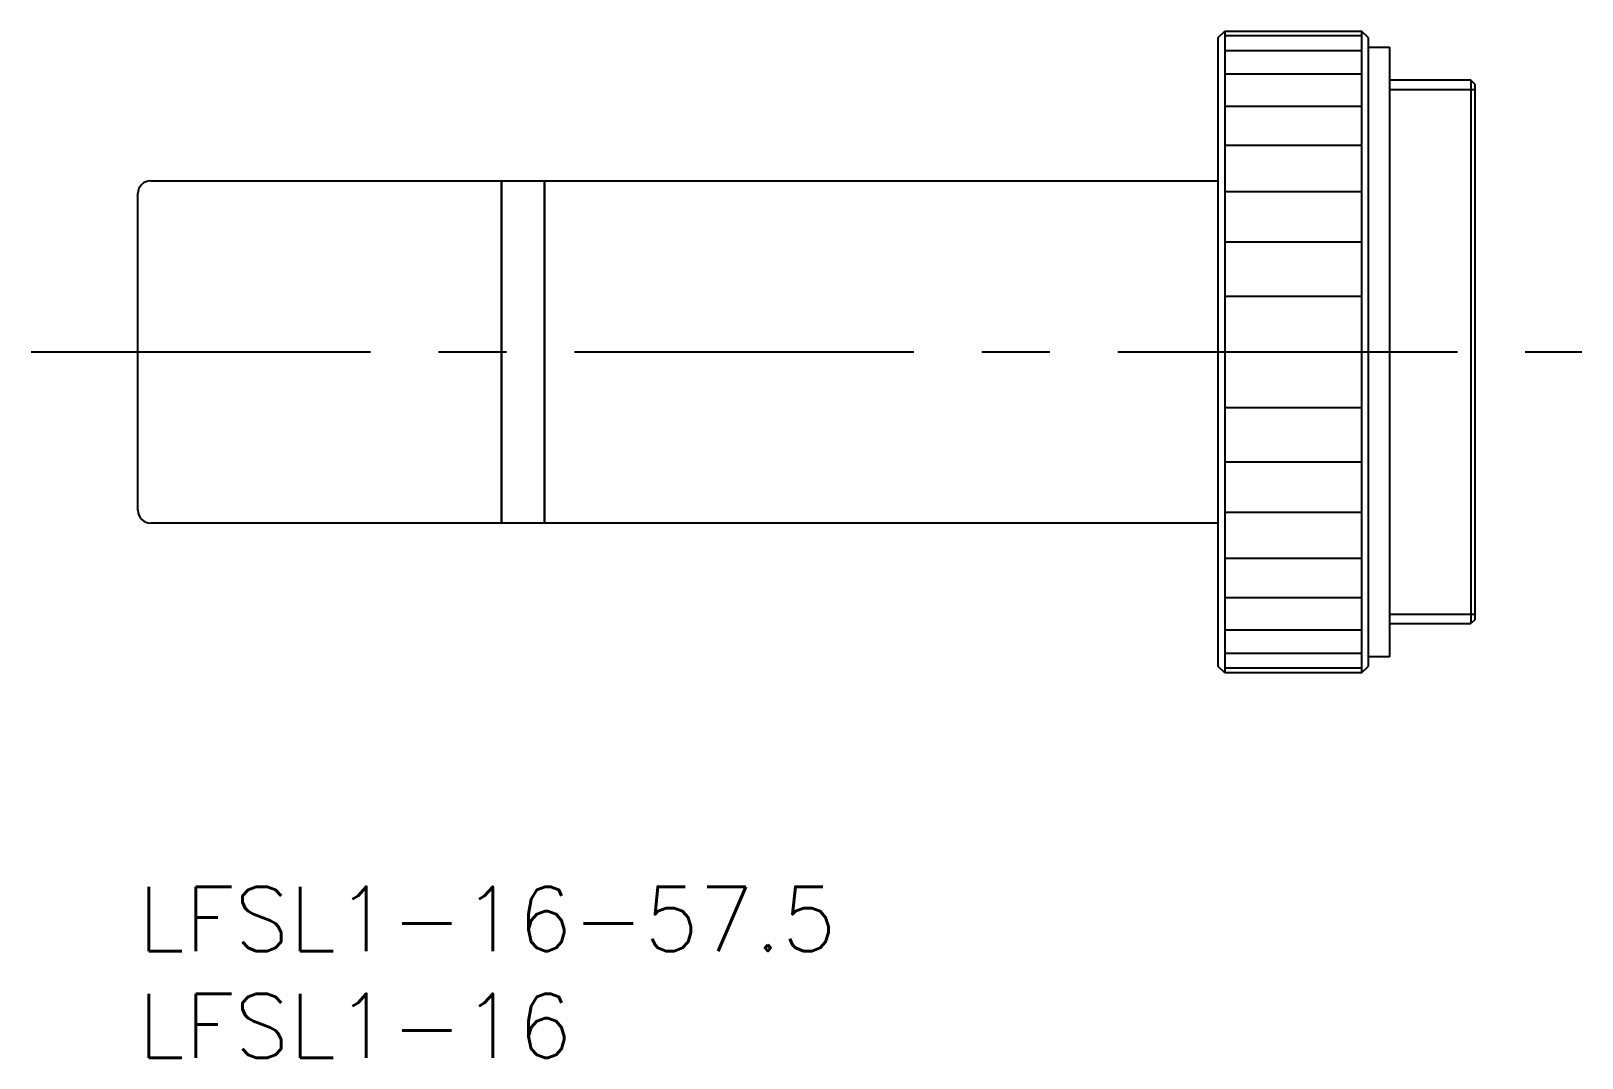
# Model space of a CAD drawing. Extents: x -5 to 67.5, y -8 to 40.
import ezdxf

# ---------------------------------------------------------------- set-up
doc = ezdxf.new("R2010")
doc.units = 0
doc.header["$LTSCALE"] = 0.5
doc.linetypes.add('CENTER', pattern=[50.8, 31.75, -6.35, 6.35, -6.35])
for name, color, linetype in [('MSM_CENTER', 1, 'CENTER'), ('MSM_CONTINUOUS', 7, 'CONTINUOUS'), ('MSM_NARROW', 5, 'CONTINUOUS'), ('MSM_PART_NUMBER', 7, 'CONTINUOUS')]:
    doc.layers.add(name, color=color, linetype=linetype)
doc.styles.get("Standard").update_dxf_attribs({"font": 'txt.shx', "height": 3, "bigfont": 'bigfont.shx'})

# ---------------------------------------------------------------- blocks, each defined once
blk = doc.blocks.new('*U2')
at = {"layer": 'MSM_PART_NUMBER'}
blk.add_text('LFSL1-16-57.5', height=3, dxfattribs=at).set_placement((0, -3))
blk = doc.blocks.new('*U3')
at = {"layer": 'MSM_PART_NUMBER'}
blk.add_text('LFSL1-16', height=3, dxfattribs=at).set_placement((0, -8))

msp = doc.modelspace()

# ---------------------------------------------------------------- linework, layer by layer
at = {"layer": 'MSM_CENTER'}
msp.add_line((-5, 25), (67.5, 25), dxfattribs=at)
at = {"layer": 'MSM_CONTINUOUS'}
for p, q in [((50.5, 39.7), (50.8, 40)), ((50.8, 40), (57.2, 40)), ((57.5, 39.7), (57.2, 40)), ((50.5, 10.3), (50.5, 39.7)), ((57.5, 39.7), (57.5, 10.3)), ((57.5, 39.25), (58.5, 39.25)), ((58.5, 39.25), (58.5, 10.75)), ((62.3, 37.7), (58.5, 37.7)), ((62.3, 37.7), (62.3, 12.3)), ((62.5, 37.5), (62.3, 37.7)), ((62.5, 12.5), (62.5, 37.5)), ((0.6, 33), (50.5, 33)), ((17, 33), (17, 17)), ((17, 17), (17, 33)), ((19, 17), (19, 33)), ((19, 33), (19, 17)), ((0, 17.6), (0, 32.4)), ((50.5, 17), (0.6, 17)), ((62.5, 12.5), (62.3, 12.3)), ((58.5, 12.3), (62.3, 12.3)), ((50.8, 10), (50.5, 10.3)), ((57.2, 10), (57.5, 10.3)), ((58.5, 10.75), (57.5, 10.75)), ((57.2, 10), (50.8, 10))]:
    msp.add_line(p, q, dxfattribs=at)
for centre, start, end in [((0.6, 32.4), 90, 180), ((0.6, 17.6), 180, 270)]:
    msp.add_arc(centre, 0.6, start, end, dxfattribs=at)
at = {"layer": 'MSM_NARROW'}
for p, q in [((50.8, 40), (50.8, 10)), ((57.2, 40), (57.2, 10)), ((57.2, 39.772), (50.8, 39.772)), ((50.8, 39.095), (57.2, 39.095)), ((57.2, 37.99), (50.8, 37.99)), ((58.5, 37.268), (62.5, 37.268)), ((50.8, 36.491), (57.2, 36.491)), ((57.2, 34.642), (50.8, 34.642)), ((50.8, 32.5), (57.2, 32.5)), ((57.2, 30.13), (50.8, 30.13)), ((50.8, 27.605), (57.2, 27.605)), ((50.8, 25), (57.2, 25)), ((57.2, 22.395), (50.8, 22.395)), ((50.8, 19.87), (57.2, 19.87)), ((57.2, 17.5), (50.8, 17.5)), ((50.8, 15.358), (57.2, 15.358)), ((57.2, 13.509), (50.8, 13.509)), ((62.5, 12.731), (58.5, 12.731)), ((50.8, 12.01), (57.2, 12.01)), ((57.2, 10.905), (50.8, 10.905)), ((50.8, 10.228), (57.2, 10.228))]:
    msp.add_line(p, q, dxfattribs=at)

# ---------------------------------------------------------------- block references
at = {"layer": 'MSM_CONTINUOUS'}
for name in ['*U2', '*U3']:
    msp.add_blockref(name, (0, 0), dxfattribs=at)

doc.saveas('drawing.dxf')
